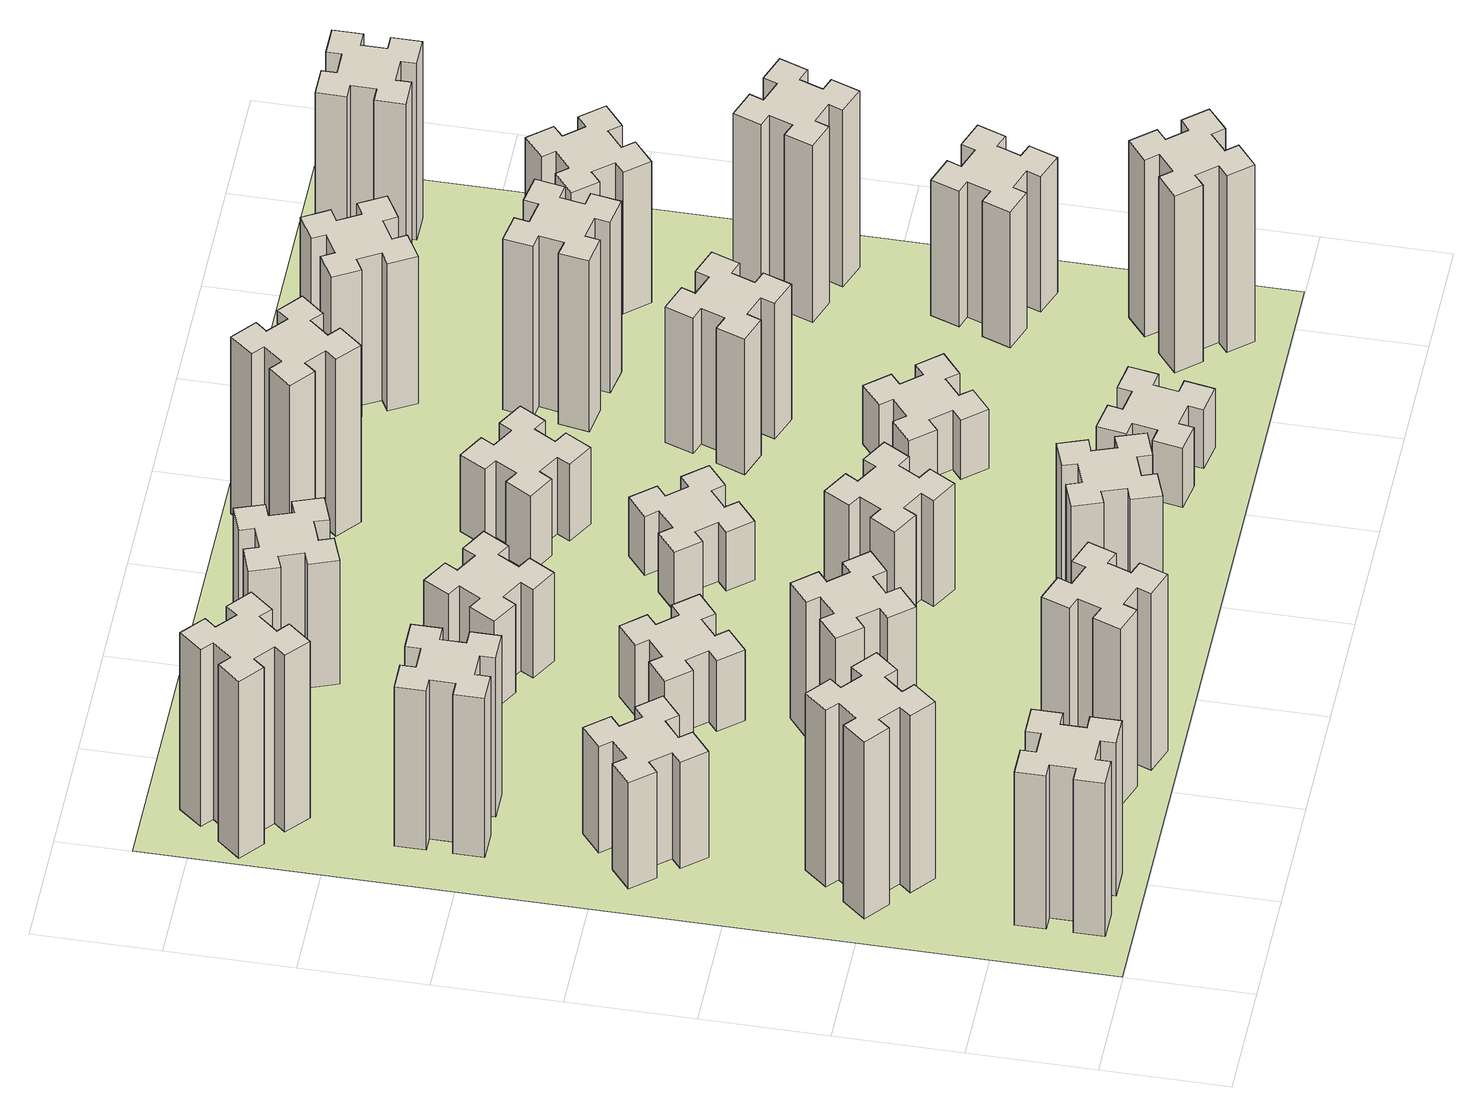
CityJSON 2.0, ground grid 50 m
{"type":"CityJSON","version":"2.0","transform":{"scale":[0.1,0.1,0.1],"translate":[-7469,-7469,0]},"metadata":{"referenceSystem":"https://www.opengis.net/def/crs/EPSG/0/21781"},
"CityObjects":{
"building1":{"type":"Building","attributes":{"class":"1000","function":"1000","usage":"1000","yearOfConstruction":2016,"roofType":"1000","measuredHeight":78,"storeysAboveGround":30,"storeysBelowGround":0},"geometry":[{"type":"Solid","lod":"1","boundaries":[[[[0,1,2,3,4,5,6,7,8,9,10,11,12,13,14,15,16,17,18,19]],[[17,16,20,21]],[[16,15,22,20]],[[15,14,23,22]],[[14,13,24,23]],[[13,12,25,24]],[[12,11,26,25]],[[11,10,27,26]],[[10,9,28,27]],[[9,8,29,28]],[[8,7,30,29]],[[7,6,31,30]],[[6,5,32,31]],[[5,4,33,32]],[[4,3,34,33]],[[3,2,35,34]],[[2,1,36,35]],[[1,0,37,36]],[[0,19,38,37]],[[19,18,39,38]],[[18,17,21,39]],[[24,25,26,27,28,29,30,31,32,33,34,35,36,37,38,39,21,20,22,23]]]]}]},
"building2":{"type":"Building","attributes":{"class":"1000","function":"1000","usage":"1000","yearOfConstruction":2016,"roofType":"1000","measuredHeight":90,"storeysAboveGround":30,"storeysBelowGround":0},"geometry":[{"type":"Solid","lod":"1","boundaries":[[[[40,41,42,43,44,45,46,47,48,49,50,51,52,53,54,55,56,57,58,59]],[[57,56,60,61]],[[56,55,62,60]],[[55,54,63,62]],[[54,53,64,63]],[[53,52,65,64]],[[52,51,66,65]],[[51,50,67,66]],[[50,49,68,67]],[[49,48,69,68]],[[48,47,70,69]],[[47,46,71,70]],[[46,45,72,71]],[[45,44,73,72]],[[44,43,74,73]],[[43,42,75,74]],[[42,41,76,75]],[[41,40,77,76]],[[40,59,78,77]],[[59,58,79,78]],[[58,57,61,79]],[[64,65,66,67,68,69,70,71,72,73,74,75,76,77,78,79,61,60,62,63]]]]}]},
"building3":{"type":"Building","attributes":{"class":"1000","function":"1000","usage":"1000","yearOfConstruction":2016,"roofType":"1000","measuredHeight":54,"storeysAboveGround":30,"storeysBelowGround":0},"geometry":[{"type":"Solid","lod":"1","boundaries":[[[[80,81,82,83,84,85,86,87,88,89,90,91,92,93,94,95,96,97,98,99]],[[97,96,100,101]],[[96,95,102,100]],[[95,94,103,102]],[[94,93,104,103]],[[93,92,105,104]],[[92,91,106,105]],[[91,90,107,106]],[[90,89,108,107]],[[89,88,109,108]],[[88,87,110,109]],[[87,86,111,110]],[[86,85,112,111]],[[85,84,113,112]],[[84,83,114,113]],[[83,82,115,114]],[[82,81,116,115]],[[81,80,117,116]],[[80,99,118,117]],[[99,98,119,118]],[[98,97,101,119]],[[104,105,106,107,108,109,110,111,112,113,114,115,116,117,118,119,101,100,102,103]]]]}]},
"building4":{"type":"Building","attributes":{"class":"1000","function":"1000","usage":"1000","yearOfConstruction":2016,"roofType":"1000","measuredHeight":81,"storeysAboveGround":30,"storeysBelowGround":0},"geometry":[{"type":"Solid","lod":"1","boundaries":[[[[120,121,122,123,124,125,126,127,128,129,130,131,132,133,134,135,136,137,138,139]],[[137,136,140,141]],[[136,135,142,140]],[[135,134,143,142]],[[134,133,144,143]],[[133,132,145,144]],[[132,131,146,145]],[[131,130,147,146]],[[130,129,148,147]],[[129,128,149,148]],[[128,127,150,149]],[[127,126,151,150]],[[126,125,152,151]],[[125,124,153,152]],[[124,123,154,153]],[[123,122,155,154]],[[122,121,156,155]],[[121,120,157,156]],[[120,139,158,157]],[[139,138,159,158]],[[138,137,141,159]],[[144,145,146,147,148,149,150,151,152,153,154,155,156,157,158,159,141,140,142,143]]]]}]},
"building5":{"type":"Building","attributes":{"class":"1000","function":"1000","usage":"1000","yearOfConstruction":2016,"roofType":"1000","measuredHeight":90,"storeysAboveGround":30,"storeysBelowGround":0},"geometry":[{"type":"Solid","lod":"1","boundaries":[[[[160,161,162,163,164,165,166,167,168,169,170,171,172,173,174,175,176,177,178,179]],[[177,176,180,181]],[[176,175,182,180]],[[175,174,183,182]],[[174,173,184,183]],[[173,172,185,184]],[[172,171,186,185]],[[171,170,187,186]],[[170,169,188,187]],[[169,168,189,188]],[[168,167,190,189]],[[167,166,191,190]],[[166,165,192,191]],[[165,164,193,192]],[[164,163,194,193]],[[163,162,195,194]],[[162,161,196,195]],[[161,160,197,196]],[[160,179,198,197]],[[179,178,199,198]],[[178,177,181,199]],[[184,185,186,187,188,189,190,191,192,193,194,195,196,197,198,199,181,180,182,183]]]]}]},
"building6":{"type":"Building","attributes":{"class":"1000","function":"1000","usage":"1000","yearOfConstruction":2016,"roofType":"1000","measuredHeight":90,"storeysAboveGround":30,"storeysBelowGround":0},"geometry":[{"type":"Solid","lod":"1","boundaries":[[[[200,201,202,203,204,205,206,207,208,209,210,211,212,213,214,215,216,217,218,219]],[[217,216,220,221]],[[216,215,222,220]],[[215,214,223,222]],[[214,213,224,223]],[[213,212,225,224]],[[212,211,226,225]],[[211,210,227,226]],[[210,209,228,227]],[[209,208,229,228]],[[208,207,230,229]],[[207,206,231,230]],[[206,205,232,231]],[[205,204,233,232]],[[204,203,234,233]],[[203,202,235,234]],[[202,201,236,235]],[[201,200,237,236]],[[200,219,238,237]],[[219,218,239,238]],[[218,217,221,239]],[[224,225,226,227,228,229,230,231,232,233,234,235,236,237,238,239,221,220,222,223]]]]}]},
"building7":{"type":"Building","attributes":{"class":"1000","function":"1000","usage":"1000","yearOfConstruction":2016,"roofType":"1000","measuredHeight":69,"storeysAboveGround":30,"storeysBelowGround":0},"geometry":[{"type":"Solid","lod":"1","boundaries":[[[[240,241,242,243,244,245,246,247,248,249,250,251,252,253,254,255,256,257,258,259]],[[257,256,260,261]],[[256,255,262,260]],[[255,254,263,262]],[[254,253,264,263]],[[253,252,265,264]],[[252,251,266,265]],[[251,250,267,266]],[[250,249,268,267]],[[249,248,269,268]],[[248,247,270,269]],[[247,246,271,270]],[[246,245,272,271]],[[245,244,273,272]],[[244,243,274,273]],[[243,242,275,274]],[[242,241,276,275]],[[241,240,277,276]],[[240,259,278,277]],[[259,258,279,278]],[[258,257,261,279]],[[264,265,266,267,268,269,270,271,272,273,274,275,276,277,278,279,261,260,262,263]]]]}]},
"building8":{"type":"Building","attributes":{"class":"1000","function":"1000","usage":"1000","yearOfConstruction":2016,"roofType":"1000","measuredHeight":36,"storeysAboveGround":30,"storeysBelowGround":0},"geometry":[{"type":"Solid","lod":"1","boundaries":[[[[280,281,282,283,284,285,286,287,288,289,290,291,292,293,294,295,296,297,298,299]],[[297,296,300,301]],[[296,295,302,300]],[[295,294,303,302]],[[294,293,304,303]],[[293,292,305,304]],[[292,291,306,305]],[[291,290,307,306]],[[290,289,308,307]],[[289,288,309,308]],[[288,287,310,309]],[[287,286,311,310]],[[286,285,312,311]],[[285,284,313,312]],[[284,283,314,313]],[[283,282,315,314]],[[282,281,316,315]],[[281,280,317,316]],[[280,299,318,317]],[[299,298,319,318]],[[298,297,301,319]],[[304,305,306,307,308,309,310,311,312,313,314,315,316,317,318,319,301,300,302,303]]]]}]},
"building9":{"type":"Building","attributes":{"class":"1000","function":"1000","usage":"1000","yearOfConstruction":2016,"roofType":"1000","measuredHeight":87,"storeysAboveGround":30,"storeysBelowGround":0},"geometry":[{"type":"Solid","lod":"1","boundaries":[[[[320,321,322,323,324,325,326,327,328,329,330,331,332,333,334,335,336,337,338,339]],[[337,336,340,341]],[[336,335,342,340]],[[335,334,343,342]],[[334,333,344,343]],[[333,332,345,344]],[[332,331,346,345]],[[331,330,347,346]],[[330,329,348,347]],[[329,328,349,348]],[[328,327,350,349]],[[327,326,351,350]],[[326,325,352,351]],[[325,324,353,352]],[[324,323,354,353]],[[323,322,355,354]],[[322,321,356,355]],[[321,320,357,356]],[[320,339,358,357]],[[339,338,359,358]],[[338,337,341,359]],[[344,345,346,347,348,349,350,351,352,353,354,355,356,357,358,359,341,340,342,343]]]]}]},
"building10":{"type":"Building","attributes":{"class":"1000","function":"1000","usage":"1000","yearOfConstruction":2016,"roofType":"1000","measuredHeight":45,"storeysAboveGround":30,"storeysBelowGround":0},"geometry":[{"type":"Solid","lod":"1","boundaries":[[[[360,361,362,363,364,365,366,367,368,369,370,371,372,373,374,375,376,377,378,379]],[[377,376,380,381]],[[376,375,382,380]],[[375,374,383,382]],[[374,373,384,383]],[[373,372,385,384]],[[372,371,386,385]],[[371,370,387,386]],[[370,369,388,387]],[[369,368,389,388]],[[368,367,390,389]],[[367,366,391,390]],[[366,365,392,391]],[[365,364,393,392]],[[364,363,394,393]],[[363,362,395,394]],[[362,361,396,395]],[[361,360,397,396]],[[360,379,398,397]],[[379,378,399,398]],[[378,377,381,399]],[[384,385,386,387,388,389,390,391,392,393,394,395,396,397,398,399,381,380,382,383]]]]}]},
"building11":{"type":"Building","attributes":{"class":"1000","function":"1000","usage":"1000","yearOfConstruction":2016,"roofType":"1000","measuredHeight":63,"storeysAboveGround":30,"storeysBelowGround":0},"geometry":[{"type":"Solid","lod":"1","boundaries":[[[[400,401,402,403,404,405,406,407,408,409,410,411,412,413,414,415,416,417,418,419]],[[417,416,420,421]],[[416,415,422,420]],[[415,414,423,422]],[[414,413,424,423]],[[413,412,425,424]],[[412,411,426,425]],[[411,410,427,426]],[[410,409,428,427]],[[409,408,429,428]],[[408,407,430,429]],[[407,406,431,430]],[[406,405,432,431]],[[405,404,433,432]],[[404,403,434,433]],[[403,402,435,434]],[[402,401,436,435]],[[401,400,437,436]],[[400,419,438,437]],[[419,418,439,438]],[[418,417,421,439]],[[424,425,426,427,428,429,430,431,432,433,434,435,436,437,438,439,421,420,422,423]]]]}]},
"building12":{"type":"Building","attributes":{"class":"1000","function":"1000","usage":"1000","yearOfConstruction":2016,"roofType":"1000","measuredHeight":54,"storeysAboveGround":30,"storeysBelowGround":0},"geometry":[{"type":"Solid","lod":"1","boundaries":[[[[440,441,442,443,444,445,446,447,448,449,450,451,452,453,454,455,456,457,458,459]],[[457,456,460,461]],[[456,455,462,460]],[[455,454,463,462]],[[454,453,464,463]],[[453,452,465,464]],[[452,451,466,465]],[[451,450,467,466]],[[450,449,468,467]],[[449,448,469,468]],[[448,447,470,469]],[[447,446,471,470]],[[446,445,472,471]],[[445,444,473,472]],[[444,443,474,473]],[[443,442,475,474]],[[442,441,476,475]],[[441,440,477,476]],[[440,459,478,477]],[[459,458,479,478]],[[458,457,461,479]],[[464,465,466,467,468,469,470,471,472,473,474,475,476,477,478,479,461,460,462,463]]]]}]},
"building13":{"type":"Building","attributes":{"class":"1000","function":"1000","usage":"1000","yearOfConstruction":2016,"roofType":"1000","measuredHeight":30,"storeysAboveGround":30,"storeysBelowGround":0},"geometry":[{"type":"Solid","lod":"1","boundaries":[[[[480,481,482,483,484,485,486,487,488,489,490,491,492,493,494,495,496,497,498,499]],[[497,496,500,501]],[[496,495,502,500]],[[495,494,503,502]],[[494,493,504,503]],[[493,492,505,504]],[[492,491,506,505]],[[491,490,507,506]],[[490,489,508,507]],[[489,488,509,508]],[[488,487,510,509]],[[487,486,511,510]],[[486,485,512,511]],[[485,484,513,512]],[[484,483,514,513]],[[483,482,515,514]],[[482,481,516,515]],[[481,480,517,516]],[[480,499,518,517]],[[499,498,519,518]],[[498,497,501,519]],[[504,505,506,507,508,509,510,511,512,513,514,515,516,517,518,519,501,500,502,503]]]]}]},
"building14":{"type":"Building","attributes":{"class":"1000","function":"1000","usage":"1000","yearOfConstruction":2016,"roofType":"1000","measuredHeight":39,"storeysAboveGround":30,"storeysBelowGround":0},"geometry":[{"type":"Solid","lod":"1","boundaries":[[[[520,521,522,523,524,525,526,527,528,529,530,531,532,533,534,535,536,537,538,539]],[[537,536,540,541]],[[536,535,542,540]],[[535,534,543,542]],[[534,533,544,543]],[[533,532,545,544]],[[532,531,546,545]],[[531,530,547,546]],[[530,529,548,547]],[[529,528,549,548]],[[528,527,550,549]],[[527,526,551,550]],[[526,525,552,551]],[[525,524,553,552]],[[524,523,554,553]],[[523,522,555,554]],[[522,521,556,555]],[[521,520,557,556]],[[520,539,558,557]],[[539,538,559,558]],[[538,537,541,559]],[[544,545,546,547,548,549,550,551,552,553,554,555,556,557,558,559,541,540,542,543]]]]}]},
"building15":{"type":"Building","attributes":{"class":"1000","function":"1000","usage":"1000","yearOfConstruction":2016,"roofType":"1000","measuredHeight":30,"storeysAboveGround":30,"storeysBelowGround":0},"geometry":[{"type":"Solid","lod":"1","boundaries":[[[[560,561,562,563,564,565,566,567,568,569,570,571,572,573,574,575,576,577,578,579]],[[577,576,580,581]],[[576,575,582,580]],[[575,574,583,582]],[[574,573,584,583]],[[573,572,585,584]],[[572,571,586,585]],[[571,570,587,586]],[[570,569,588,587]],[[569,568,589,588]],[[568,567,590,589]],[[567,566,591,590]],[[566,565,592,591]],[[565,564,593,592]],[[564,563,594,593]],[[563,562,595,594]],[[562,561,596,595]],[[561,560,597,596]],[[560,579,598,597]],[[579,578,599,598]],[[578,577,581,599]],[[584,585,586,587,588,589,590,591,592,593,594,595,596,597,598,599,581,580,582,583]]]]}]},
"building16":{"type":"Building","attributes":{"class":"1000","function":"1000","usage":"1000","yearOfConstruction":2016,"roofType":"1000","measuredHeight":90,"storeysAboveGround":30,"storeysBelowGround":0},"geometry":[{"type":"Solid","lod":"1","boundaries":[[[[600,601,602,603,604,605,606,607,608,609,610,611,612,613,614,615,616,617,618,619]],[[617,616,620,621]],[[616,615,622,620]],[[615,614,623,622]],[[614,613,624,623]],[[613,612,625,624]],[[612,611,626,625]],[[611,610,627,626]],[[610,609,628,627]],[[609,608,629,628]],[[608,607,630,629]],[[607,606,631,630]],[[606,605,632,631]],[[605,604,633,632]],[[604,603,634,633]],[[603,602,635,634]],[[602,601,636,635]],[[601,600,637,636]],[[600,619,638,637]],[[619,618,639,638]],[[618,617,621,639]],[[624,625,626,627,628,629,630,631,632,633,634,635,636,637,638,639,621,620,622,623]]]]}]},
"building17":{"type":"Building","attributes":{"class":"1000","function":"1000","usage":"1000","yearOfConstruction":2016,"roofType":"1000","measuredHeight":30,"storeysAboveGround":30,"storeysBelowGround":0},"geometry":[{"type":"Solid","lod":"1","boundaries":[[[[640,641,642,643,644,645,646,647,648,649,650,651,652,653,654,655,656,657,658,659]],[[657,656,660,661]],[[656,655,662,660]],[[655,654,663,662]],[[654,653,664,663]],[[653,652,665,664]],[[652,651,666,665]],[[651,650,667,666]],[[650,649,668,667]],[[649,648,669,668]],[[648,647,670,669]],[[647,646,671,670]],[[646,645,672,671]],[[645,644,673,672]],[[644,643,674,673]],[[643,642,675,674]],[[642,641,676,675]],[[641,640,677,676]],[[640,659,678,677]],[[659,658,679,678]],[[658,657,661,679]],[[664,665,666,667,668,669,670,671,672,673,674,675,676,677,678,679,661,660,662,663]]]]}]},
"building18":{"type":"Building","attributes":{"class":"1000","function":"1000","usage":"1000","yearOfConstruction":2016,"roofType":"1000","measuredHeight":69,"storeysAboveGround":30,"storeysBelowGround":0},"geometry":[{"type":"Solid","lod":"1","boundaries":[[[[680,681,682,683,684,685,686,687,688,689,690,691,692,693,694,695,696,697,698,699]],[[697,696,700,701]],[[696,695,702,700]],[[695,694,703,702]],[[694,693,704,703]],[[693,692,705,704]],[[692,691,706,705]],[[691,690,707,706]],[[690,689,708,707]],[[689,688,709,708]],[[688,687,710,709]],[[687,686,711,710]],[[686,685,712,711]],[[685,684,713,712]],[[684,683,714,713]],[[683,682,715,714]],[[682,681,716,715]],[[681,680,717,716]],[[680,699,718,717]],[[699,698,719,718]],[[698,697,701,719]],[[704,705,706,707,708,709,710,711,712,713,714,715,716,717,718,719,701,700,702,703]]]]}]},
"building19":{"type":"Building","attributes":{"class":"1000","function":"1000","usage":"1000","yearOfConstruction":2016,"roofType":"1000","measuredHeight":87,"storeysAboveGround":30,"storeysBelowGround":0},"geometry":[{"type":"Solid","lod":"1","boundaries":[[[[720,721,722,723,724,725,726,727,728,729,730,731,732,733,734,735,736,737,738,739]],[[737,736,740,741]],[[736,735,742,740]],[[735,734,743,742]],[[734,733,744,743]],[[733,732,745,744]],[[732,731,746,745]],[[731,730,747,746]],[[730,729,748,747]],[[729,728,749,748]],[[728,727,750,749]],[[727,726,751,750]],[[726,725,752,751]],[[725,724,753,752]],[[724,723,754,753]],[[723,722,755,754]],[[722,721,756,755]],[[721,720,757,756]],[[720,739,758,757]],[[739,738,759,758]],[[738,737,741,759]],[[744,745,746,747,748,749,750,751,752,753,754,755,756,757,758,759,741,740,742,743]]]]}]},
"building20":{"type":"Building","attributes":{"class":"1000","function":"1000","usage":"1000","yearOfConstruction":2016,"roofType":"1000","measuredHeight":90,"storeysAboveGround":30,"storeysBelowGround":0},"geometry":[{"type":"Solid","lod":"1","boundaries":[[[[760,761,762,763,764,765,766,767,768,769,770,771,772,773,774,775,776,777,778,779]],[[777,776,780,781]],[[776,775,782,780]],[[775,774,783,782]],[[774,773,784,783]],[[773,772,785,784]],[[772,771,786,785]],[[771,770,787,786]],[[770,769,788,787]],[[769,768,789,788]],[[768,767,790,789]],[[767,766,791,790]],[[766,765,792,791]],[[765,764,793,792]],[[764,763,794,793]],[[763,762,795,794]],[[762,761,796,795]],[[761,760,797,796]],[[760,779,798,797]],[[779,778,799,798]],[[778,777,781,799]],[[784,785,786,787,788,789,790,791,792,793,794,795,796,797,798,799,781,780,782,783]]]]}]},
"building21":{"type":"Building","attributes":{"class":"1000","function":"1000","usage":"1000","yearOfConstruction":2016,"roofType":"1000","measuredHeight":75,"storeysAboveGround":30,"storeysBelowGround":0},"geometry":[{"type":"Solid","lod":"1","boundaries":[[[[800,801,802,803,804,805,806,807,808,809,810,811,812,813,814,815,816,817,818,819]],[[817,816,820,821]],[[816,815,822,820]],[[815,814,823,822]],[[814,813,824,823]],[[813,812,825,824]],[[812,811,826,825]],[[811,810,827,826]],[[810,809,828,827]],[[809,808,829,828]],[[808,807,830,829]],[[807,806,831,830]],[[806,805,832,831]],[[805,804,833,832]],[[804,803,834,833]],[[803,802,835,834]],[[802,801,836,835]],[[801,800,837,836]],[[800,819,838,837]],[[819,818,839,838]],[[818,817,821,839]],[[824,825,826,827,828,829,830,831,832,833,834,835,836,837,838,839,821,820,822,823]]]]}]},
"building22":{"type":"Building","attributes":{"class":"1000","function":"1000","usage":"1000","yearOfConstruction":2016,"roofType":"1000","measuredHeight":69,"storeysAboveGround":30,"storeysBelowGround":0},"geometry":[{"type":"Solid","lod":"1","boundaries":[[[[840,841,842,843,844,845,846,847,848,849,850,851,852,853,854,855,856,857,858,859]],[[857,856,860,861]],[[856,855,862,860]],[[855,854,863,862]],[[854,853,864,863]],[[853,852,865,864]],[[852,851,866,865]],[[851,850,867,866]],[[850,849,868,867]],[[849,848,869,868]],[[848,847,870,869]],[[847,846,871,870]],[[846,845,872,871]],[[845,844,873,872]],[[844,843,874,873]],[[843,842,875,874]],[[842,841,876,875]],[[841,840,877,876]],[[840,859,878,877]],[[859,858,879,878]],[[858,857,861,879]],[[864,865,866,867,868,869,870,871,872,873,874,875,876,877,878,879,861,860,862,863]]]]}]},
"building23":{"type":"Building","attributes":{"class":"1000","function":"1000","usage":"1000","yearOfConstruction":2016,"roofType":"1000","measuredHeight":90,"storeysAboveGround":30,"storeysBelowGround":0},"geometry":[{"type":"Solid","lod":"1","boundaries":[[[[880,881,882,883,884,885,886,887,888,889,890,891,892,893,894,895,896,897,898,899]],[[897,896,900,901]],[[896,895,902,900]],[[895,894,903,902]],[[894,893,904,903]],[[893,892,905,904]],[[892,891,906,905]],[[891,890,907,906]],[[890,889,908,907]],[[889,888,909,908]],[[888,887,910,909]],[[887,886,911,910]],[[886,885,912,911]],[[885,884,913,912]],[[884,883,914,913]],[[883,882,915,914]],[[882,881,916,915]],[[881,880,917,916]],[[880,899,918,917]],[[899,898,919,918]],[[898,897,901,919]],[[904,905,906,907,908,909,910,911,912,913,914,915,916,917,918,919,901,900,902,903]]]]}]},
"building24":{"type":"Building","attributes":{"class":"1000","function":"1000","usage":"1000","yearOfConstruction":2016,"roofType":"1000","measuredHeight":72,"storeysAboveGround":30,"storeysBelowGround":0},"geometry":[{"type":"Solid","lod":"1","boundaries":[[[[920,921,922,923,924,925,926,927,928,929,930,931,932,933,934,935,936,937,938,939]],[[937,936,940,941]],[[936,935,942,940]],[[935,934,943,942]],[[934,933,944,943]],[[933,932,945,944]],[[932,931,946,945]],[[931,930,947,946]],[[930,929,948,947]],[[929,928,949,948]],[[928,927,950,949]],[[927,926,951,950]],[[926,925,952,951]],[[925,924,953,952]],[[924,923,954,953]],[[923,922,955,954]],[[922,921,956,955]],[[921,920,957,956]],[[920,939,958,957]],[[939,938,959,958]],[[938,937,941,959]],[[944,945,946,947,948,949,950,951,952,953,954,955,956,957,958,959,941,940,942,943]]]]}]},
"building25":{"type":"Building","attributes":{"class":"1000","function":"1000","usage":"1000","yearOfConstruction":2016,"roofType":"1000","measuredHeight":90,"storeysAboveGround":30,"storeysBelowGround":0},"geometry":[{"type":"Solid","lod":"1","boundaries":[[[[960,961,962,963,964,965,966,967,968,969,970,971,972,973,974,975,976,977,978,979]],[[977,976,980,981]],[[976,975,982,980]],[[975,974,983,982]],[[974,973,984,983]],[[973,972,985,984]],[[972,971,986,985]],[[971,970,987,986]],[[970,969,988,987]],[[969,968,989,988]],[[968,967,990,989]],[[967,966,991,990]],[[966,965,992,991]],[[965,964,993,992]],[[964,963,994,993]],[[963,962,995,994]],[[962,961,996,995]],[[961,960,997,996]],[[960,979,998,997]],[[979,978,999,998]],[[978,977,981,999]],[[984,985,986,987,988,989,990,991,992,993,994,995,996,997,998,999,981,980,982,983]]]]}]},
"landuse1":{"type":"LandUse","attributes":{"name":"plot1","function":"1010"},"geometry":[{"type":"MultiSurface","lod":"1","boundaries":[[[1000,1001,1002,1003]]]}]}
},
"vertices":[
[265,325,0],[265,225,0],[205,225,0],[205,105,0],[325,105,0],[325,165,0],[425,165,0],[425,105,0],[545,105,0],[545,225,0],[485,225,0],[485,325,0],[545,325,0],[545,445,0],[425,445,0],[425,385,0],[325,385,0],[325,445,0],[205,445,0],[205,325,0],[325,385,780],[325,445,780],[425,385,780],[425,445,780],[545,445,780],[545,325,780],[485,325,780],[485,225,780],[545,225,780],[545,105,780],[425,105,780],[425,165,780],[325,165,780],[325,105,780],[205,105,780],[205,225,780],[265,225,780],[265,325,780],[205,325,780],[205,445,780],
[484,1067,0],[408,1132,0],[446,1178,0],[354,1255,0],[277,1163,0],[323,1124,0],[259,1048,0],[213,1086,0],[136,994,0],[228,917,0],[266,963,0],[343,899,0],[304,853,0],[396,776,0],[473,868,0],[427,906,0],[492,983,0],[538,944,0],[615,1036,0],[523,1113,0],[492,983,900],[538,944,900],[427,906,900],[473,868,900],[396,776,900],[304,853,900],[343,899,900],[266,963,900],[228,917,900],[136,994,900],[213,1086,900],[259,1048,900],[323,1124,900],[277,1163,900],[354,1255,900],[446,1178,900],[408,1132,900],[484,1067,900],[523,1113,900],[615,1036,900],
[492,1888,0],[427,1964,0],[473,2003,0],[396,2095,0],[304,2018,0],[343,1972,0],[266,1907,0],[228,1953,0],[136,1876,0],[213,1784,0],[259,1823,0],[323,1746,0],[277,1708,0],[354,1616,0],[446,1693,0],[408,1739,0],[484,1803,0],[523,1757,0],[615,1834,0],[538,1926,0],[484,1803,540],[523,1757,540],[408,1739,540],[446,1693,540],[354,1616,540],[277,1708,540],[323,1746,540],[259,1823,540],[213,1784,540],[136,1876,540],[228,1953,540],[266,1907,540],[343,1972,540],[304,2018,540],[396,2095,540],[473,2003,540],[427,1964,540],[492,1888,540],[538,1926,540],[615,1834,540],
[485,2545,0],[485,2645,0],[545,2645,0],[545,2765,0],[425,2765,0],[425,2705,0],[325,2705,0],[325,2765,0],[205,2765,0],[205,2645,0],[265,2645,0],[265,2545,0],[205,2545,0],[205,2425,0],[325,2425,0],[325,2485,0],[425,2485,0],[425,2425,0],[545,2425,0],[545,2545,0],[425,2485,810],[425,2425,810],[325,2485,810],[325,2425,810],[205,2425,810],[205,2545,810],[265,2545,810],[265,2645,810],[205,2645,810],[205,2765,810],[325,2765,810],[325,2705,810],[425,2705,810],[425,2765,810],[545,2765,810],[545,2645,810],[485,2645,810],[485,2545,810],[545,2545,810],[545,2425,810],
[1029,360,0],[995,266,0],[939,287,0],[897,174,0],[1010,133,0],[1031,189,0],[1125,155,0],[1104,99,0],[1217,57,0],[1258,170,0],[1202,191,0],[1236,285,0],[1292,264,0],[1333,377,0],[1220,418,0],[1200,362,0],[1106,396,0],[1127,452,0],[1014,493,0],[973,380,0],[1106,396,900],[1127,452,900],[1200,362,900],[1220,418,900],[1333,377,900],[1292,264,900],[1236,285,900],[1202,191,900],[1258,170,900],[1217,57,900],[1104,99,900],[1125,155,900],[1031,189,900],[1010,133,900],[897,174,900],[939,287,900],[995,266,900],[1029,360,900],[973,380,900],[1014,493,900],
[384,3387,0],[308,3452,0],[346,3498,0],[254,3575,0],[177,3483,0],[223,3444,0],[159,3368,0],[113,3406,0],[36,3314,0],[128,3237,0],[166,3283,0],[243,3219,0],[204,3173,0],[296,3096,0],[373,3188,0],[327,3226,0],[392,3303,0],[438,3264,0],[515,3356,0],[423,3433,0],[392,3303,900],[438,3264,900],[327,3226,900],[373,3188,900],[296,3096,900],[204,3173,900],[243,3219,900],[166,3283,900],[128,3237,900],[36,3314,900],[113,3406,900],[159,3368,900],[223,3444,900],[177,3483,900],[254,3575,900],[346,3498,900],[308,3452,900],[384,3387,900],[423,3433,900],[515,3356,900],
[1083,1332,0],[1006,1267,0],[968,1313,0],[876,1236,0],[953,1144,0],[999,1183,0],[1063,1106,0],[1017,1068,0],[1094,976,0],[1186,1053,0],[1148,1099,0],[1224,1163,0],[1263,1117,0],[1355,1194,0],[1278,1286,0],[1232,1248,0],[1167,1324,0],[1213,1363,0],[1136,1455,0],[1044,1378,0],[1167,1324,690],[1213,1363,690],[1232,1248,690],[1278,1286,690],[1355,1194,690],[1263,1117,690],[1224,1163,690],[1148,1099,690],[1186,1053,690],[1094,976,690],[1017,1068,690],[1063,1106,690],[999,1183,690],[953,1144,690],[876,1236,690],[968,1313,690],[1006,1267,690],[1083,1332,690],[1044,1378,690],[1136,1455,690],
[1083,1972,0],[1006,1907,0],[968,1953,0],[876,1876,0],[953,1784,0],[999,1823,0],[1063,1746,0],[1017,1708,0],[1094,1616,0],[1186,1693,0],[1148,1739,0],[1224,1803,0],[1263,1757,0],[1355,1834,0],[1278,1926,0],[1232,1888,0],[1167,1964,0],[1213,2003,0],[1136,2095,0],[1044,2018,0],[1167,1964,360],[1213,2003,360],[1232,1888,360],[1278,1926,360],[1355,1834,360],[1263,1757,360],[1224,1803,360],[1148,1739,360],[1186,1693,360],[1094,1616,360],[1017,1708,360],[1063,1746,360],[999,1823,360],[953,1784,360],[876,1876,360],[968,1953,360],[1006,1907,360],[1083,1972,360],[1044,2018,360],[1136,2095,360],
[1635,385,0],[1669,291,0],[1613,270,0],[1654,157,0],[1767,199,0],[1746,255,0],[1840,289,0],[1860,233,0],[1973,274,0],[1932,387,0],[1876,366,0],[1842,460,0],[1898,480,0],[1857,593,0],[1744,552,0],[1765,496,0],[1671,462,0],[1650,518,0],[1537,477,0],[1579,364,0],[1671,462,870],[1650,518,870],[1765,496,870],[1744,552,870],[1857,593,870],[1898,480,870],[1842,460,870],[1876,366,870],[1932,387,870],[1973,274,870],[1860,233,870],[1840,289,870],[1746,255,870],[1767,199,870],[1654,157,870],[1613,270,870],[1669,291,870],[1635,385,870],[1579,364,870],[1537,477,870],
[1314,2666,0],[1227,2716,0],[1257,2768,0],[1153,2828,0],[1093,2724,0],[1145,2694,0],[1095,2607,0],[1043,2637,0],[983,2533,0],[1087,2473,0],[1117,2525,0],[1204,2475,0],[1174,2423,0],[1278,2363,0],[1338,2467,0],[1286,2497,0],[1336,2584,0],[1388,2554,0],[1448,2658,0],[1344,2718,0],[1336,2584,450],[1388,2554,450],[1286,2497,450],[1338,2467,450],[1278,2363,450],[1174,2423,450],[1204,2475,450],[1117,2525,450],[1087,2473,450],[983,2533,450],[1043,2637,450],[1095,2607,450],[1145,2694,450],[1093,2724,450],[1153,2828,450],[1257,2768,450],[1227,2716,450],[1314,2666,450],[1344,2718,450],[1448,2658,450],
[1125,3456,0],[1031,3422,0],[1010,3478,0],[897,3437,0],[939,3324,0],[995,3345,0],[1029,3251,0],[973,3230,0],[1014,3117,0],[1127,3159,0],[1106,3215,0],[1200,3249,0],[1220,3193,0],[1333,3234,0],[1292,3347,0],[1236,3326,0],[1202,3420,0],[1258,3440,0],[1217,3553,0],[1104,3512,0],[1202,3420,630],[1258,3440,630],[1236,3326,630],[1292,3347,630],[1333,3234,630],[1220,3193,630],[1200,3249,630],[1106,3215,630],[1127,3159,630],[1014,3117,630],[973,3230,630],[1029,3251,630],[995,3345,630],[939,3324,630],[897,3437,630],[1010,3478,630],[1031,3422,630],[1125,3456,630],[1104,3512,630],[1217,3553,630],
[1954,1286,0],[1867,1336,0],[1897,1388,0],[1793,1448,0],[1733,1344,0],[1785,1314,0],[1735,1227,0],[1683,1257,0],[1623,1153,0],[1727,1093,0],[1757,1145,0],[1844,1095,0],[1814,1043,0],[1918,983,0],[1978,1087,0],[1926,1117,0],[1976,1204,0],[2028,1174,0],[2088,1278,0],[1984,1338,0],[1976,1204,540],[2028,1174,540],[1926,1117,540],[1978,1087,540],[1918,983,540],[1814,1043,540],[1844,1095,540],[1757,1145,540],[1727,1093,540],[1623,1153,540],[1683,1257,540],[1735,1227,540],[1785,1314,540],[1733,1344,540],[1793,1448,540],[1897,1388,540],[1867,1336,540],[1954,1286,540],[1984,1338,540],[2088,1278,540],
[1972,1988,0],[1907,2064,0],[1953,2103,0],[1876,2195,0],[1784,2118,0],[1823,2072,0],[1746,2007,0],[1708,2053,0],[1616,1976,0],[1693,1884,0],[1739,1923,0],[1803,1846,0],[1757,1808,0],[1834,1716,0],[1926,1793,0],[1888,1839,0],[1964,1903,0],[2003,1857,0],[2095,1934,0],[2018,2026,0],[1964,1903,300],[2003,1857,300],[1888,1839,300],[1926,1793,300],[1834,1716,300],[1757,1808,300],[1803,1846,300],[1739,1923,300],[1693,1884,300],[1616,1976,300],[1708,2053,300],[1746,2007,300],[1823,2072,300],[1784,2118,300],[1876,2195,300],[1953,2103,300],[1907,2064,300],[1972,1988,300],[2018,2026,300],[2095,1934,300],
[2026,2497,0],[2076,2584,0],[2128,2554,0],[2188,2658,0],[2084,2718,0],[2054,2666,0],[1967,2716,0],[1997,2768,0],[1893,2828,0],[1833,2724,0],[1885,2694,0],[1835,2607,0],[1783,2637,0],[1723,2533,0],[1827,2473,0],[1857,2525,0],[1944,2475,0],[1914,2423,0],[2018,2363,0],[2078,2467,0],[1944,2475,390],[1914,2423,390],[1857,2525,390],[1827,2473,390],[1723,2533,390],[1783,2637,390],[1835,2607,390],[1885,2694,390],[1833,2724,390],[1893,2828,390],[1997,2768,390],[1967,2716,390],[2054,2666,390],[2084,2718,390],[2188,2658,390],[2128,2554,390],[2076,2584,390],[2026,2497,390],[2078,2467,390],[2018,2363,390],
[2596,444,0],[2578,345,0],[2519,356,0],[2498,237,0],[2617,217,0],[2627,276,0],[2725,258,0],[2715,199,0],[2833,178,0],[2854,297,0],[2795,307,0],[2812,405,0],[2871,395,0],[2892,513,0],[2774,534,0],[2764,475,0],[2665,492,0],[2676,551,0],[2557,572,0],[2537,454,0],[2665,492,300],[2676,551,300],[2764,475,300],[2774,534,300],[2892,513,300],[2871,395,300],[2812,405,300],[2795,307,300],[2854,297,300],[2833,178,300],[2715,199,300],[2725,258,300],[2627,276,300],[2617,217,300],[2498,237,300],[2519,356,300],[2578,345,300],[2596,444,300],[2537,454,300],[2557,572,300],
[1746,3383,0],[1823,3319,0],[1784,3273,0],[1876,3196,0],[1953,3288,0],[1907,3326,0],[1972,3403,0],[2018,3364,0],[2095,3456,0],[2003,3533,0],[1964,3487,0],[1888,3552,0],[1926,3598,0],[1834,3675,0],[1757,3583,0],[1803,3544,0],[1739,3468,0],[1693,3506,0],[1616,3414,0],[1708,3337,0],[1739,3468,900],[1693,3506,900],[1803,3544,900],[1757,3583,900],[1834,3675,900],[1926,3598,900],[1888,3552,900],[1964,3487,900],[2003,3533,900],[2095,3456,900],[2018,3364,900],[1972,3403,900],[1907,3326,900],[1953,3288,900],[1876,3196,900],[1784,3273,900],[1823,3319,900],[1746,3383,900],[1708,3337,900],[1616,3414,900],
[2628,1099,0],[2704,1163,0],[2743,1117,0],[2835,1194,0],[2758,1286,0],[2712,1248,0],[2647,1324,0],[2693,1363,0],[2616,1455,0],[2524,1378,0],[2563,1332,0],[2486,1267,0],[2448,1313,0],[2356,1236,0],[2433,1144,0],[2479,1183,0],[2543,1106,0],[2497,1068,0],[2574,976,0],[2666,1053,0],[2543,1106,300],[2497,1068,300],[2479,1183,300],[2433,1144,300],[2356,1236,300],[2448,1313,300],[2486,1267,300],[2563,1332,300],[2524,1378,300],[2616,1455,300],[2693,1363,300],[2647,1324,300],[2712,1248,300],[2758,1286,300],[2835,1194,300],[2743,1117,300],[2704,1163,300],[2628,1099,300],[2666,1053,300],[2574,976,300],
[2682,1871,0],[2716,1965,0],[2772,1944,0],[2813,2057,0],[2700,2098,0],[2680,2042,0],[2586,2076,0],[2607,2132,0],[2494,2173,0],[2453,2060,0],[2509,2040,0],[2475,1946,0],[2419,1967,0],[2377,1854,0],[2490,1813,0],[2511,1869,0],[2605,1835,0],[2584,1779,0],[2697,1737,0],[2738,1850,0],[2605,1835,690],[2584,1779,690],[2511,1869,690],[2490,1813,690],[2377,1854,690],[2419,1967,690],[2475,1946,690],[2509,2040,690],[2453,2060,690],[2494,2173,690],[2607,2132,690],[2586,2076,690],[2680,2042,690],[2700,2098,690],[2813,2057,690],[2772,1944,690],[2716,1965,690],[2682,1871,690],[2738,1850,690],[2697,1737,690],
[2596,2664,0],[2578,2565,0],[2519,2576,0],[2498,2457,0],[2617,2437,0],[2627,2496,0],[2725,2478,0],[2715,2419,0],[2833,2398,0],[2854,2517,0],[2795,2527,0],[2812,2625,0],[2871,2615,0],[2892,2733,0],[2774,2754,0],[2764,2695,0],[2665,2712,0],[2676,2771,0],[2557,2792,0],[2537,2674,0],[2665,2712,870],[2676,2771,870],[2764,2695,870],[2774,2754,870],[2892,2733,870],[2871,2615,870],[2812,2625,870],[2795,2527,870],[2854,2517,870],[2833,2398,870],[2715,2419,870],[2725,2478,870],[2627,2496,870],[2617,2437,870],[2498,2457,870],[2519,2576,870],[2578,2565,870],[2596,2664,870],[2537,2674,870],[2557,2792,870],
[3468,259,0],[3544,323,0],[3583,277,0],[3675,354,0],[3598,446,0],[3552,408,0],[3487,484,0],[3533,523,0],[3456,615,0],[3364,538,0],[3403,492,0],[3326,427,0],[3288,473,0],[3196,396,0],[3273,304,0],[3319,343,0],[3383,266,0],[3337,228,0],[3414,136,0],[3506,213,0],[3383,266,900],[3337,228,900],[3319,343,900],[3273,304,900],[3196,396,900],[3288,473,900],[3326,427,900],[3403,492,900],[3364,538,900],[3456,615,900],[3533,523,900],[3487,484,900],[3552,408,900],[3598,446,900],[3675,354,900],[3583,277,900],[3544,323,900],[3468,259,900],[3506,213,900],[3414,136,900],
[2716,3347,0],[2666,3434,0],[2718,3464,0],[2658,3568,0],[2554,3508,0],[2584,3456,0],[2497,3406,0],[2467,3458,0],[2363,3398,0],[2423,3294,0],[2475,3324,0],[2525,3237,0],[2473,3207,0],[2533,3103,0],[2637,3163,0],[2607,3215,0],[2694,3265,0],[2724,3213,0],[2828,3273,0],[2768,3377,0],[2694,3265,750],[2724,3213,750],[2607,3215,750],[2637,3163,750],[2533,3103,750],[2473,3207,750],[2525,3237,750],[2475,3324,750],[2423,3294,750],[2363,3398,750],[2467,3458,750],[2497,3406,750],[2584,3456,750],[2554,3508,750],[2658,3568,750],[2718,3464,750],[2666,3434,750],[2716,3347,750],[2768,3377,750],[2828,3273,750],
[3351,1029,0],[3445,995,0],[3424,939,0],[3537,897,0],[3578,1010,0],[3522,1031,0],[3556,1125,0],[3612,1104,0],[3653,1217,0],[3540,1258,0],[3520,1202,0],[3426,1236,0],[3447,1292,0],[3334,1333,0],[3293,1220,0],[3349,1200,0],[3315,1106,0],[3259,1127,0],[3217,1014,0],[3330,973,0],[3315,1106,690],[3259,1127,690],[3349,1200,690],[3293,1220,690],[3334,1333,690],[3447,1292,690],[3426,1236,690],[3520,1202,690],[3540,1258,690],[3653,1217,690],[3612,1104,690],[3556,1125,690],[3522,1031,690],[3578,1010,690],[3537,897,690],[3424,939,690],[3445,995,690],[3351,1029,690],[3330,973,690],[3217,1014,690],
[3520,1942,0],[3426,1976,0],[3447,2032,0],[3334,2073,0],[3293,1960,0],[3349,1940,0],[3315,1846,0],[3259,1867,0],[3217,1754,0],[3330,1713,0],[3351,1769,0],[3445,1735,0],[3424,1679,0],[3537,1637,0],[3578,1750,0],[3522,1771,0],[3556,1865,0],[3612,1844,0],[3653,1957,0],[3540,1998,0],[3556,1865,900],[3612,1844,900],[3522,1771,900],[3578,1750,900],[3537,1637,900],[3424,1679,900],[3445,1735,900],[3351,1769,900],[3330,1713,900],[3217,1754,900],[3259,1867,900],[3315,1846,900],[3349,1940,900],[3293,1960,900],[3334,2073,900],[3447,2032,900],[3426,1976,900],[3520,1942,900],[3540,1998,900],[3653,1957,900],
[3119,2563,0],[3183,2486,0],[3137,2448,0],[3214,2356,0],[3306,2433,0],[3268,2479,0],[3344,2543,0],[3383,2497,0],[3475,2574,0],[3398,2666,0],[3352,2628,0],[3287,2704,0],[3333,2743,0],[3256,2835,0],[3164,2758,0],[3203,2712,0],[3126,2647,0],[3088,2693,0],[2996,2616,0],[3073,2524,0],[3126,2647,720],[3088,2693,720],[3203,2712,720],[3164,2758,720],[3256,2835,720],[3333,2743,720],[3287,2704,720],[3352,2628,720],[3398,2666,720],[3475,2574,720],[3383,2497,720],[3344,2543,720],[3268,2479,720],[3306,2433,720],[3214,2356,720],[3137,2448,720],[3183,2486,720],[3119,2563,720],[3073,2524,720],[2996,2616,720],
[3285,3325,0],[3385,3325,0],[3385,3265,0],[3505,3265,0],[3505,3385,0],[3445,3385,0],[3445,3485,0],[3505,3485,0],[3505,3605,0],[3385,3605,0],[3385,3545,0],[3285,3545,0],[3285,3605,0],[3165,3605,0],[3165,3485,0],[3225,3485,0],[3225,3385,0],[3165,3385,0],[3165,3265,0],[3285,3265,0],[3225,3385,900],[3165,3385,900],[3225,3485,900],[3165,3485,900],[3165,3605,900],[3285,3605,900],[3285,3545,900],[3385,3545,900],[3385,3605,900],[3505,3605,900],[3505,3485,900],[3445,3485,900],[3445,3385,900],[3505,3385,900],[3505,3265,900],[3385,3265,900],[3385,3325,900],[3285,3325,900],[3285,3265,900],[3165,3265,900],
[5,3705,0],[3705,3705,0],[3705,5,0],[5,5,0]
]}
